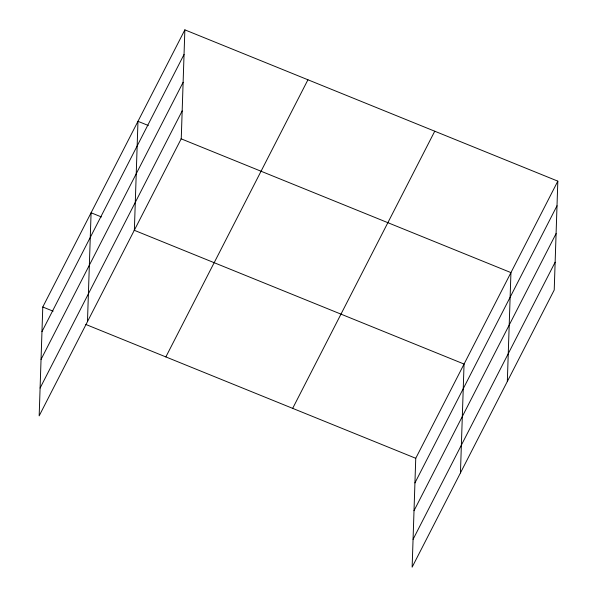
<?xml version="1.0" encoding="UTF-8"?>
<svg xmlns="http://www.w3.org/2000/svg" width="597" height="597" viewBox="0 0 597 597"><rect width="100%" height="100%" fill="white"/><g stroke="black" fill="none" stroke-linecap="round" stroke-linejoin="round"><path stroke-width="0.9" d="M184.861 29.85L42.783 306.992L39.171 415.855L181.249 138.713L184.861 29.85L557.829 181.145L554.217 290.008L412.139 567.15L415.751 458.287L557.829 181.145M87.475 321.626L91.087 212.763L101.415 216.957M134.362 230.166L137.974 121.31L148.302 125.497M460.444 472.921L464.056 364.058L134.124 230.226M507.331 381.461L510.942 272.605L181.01 138.765M41.969 331.626L184.04 54.484M41.044 359.424L183.122 82.274M40.096 388.057L182.167 110.915M165.862 356.924L307.94 79.774M292.672 408.363L434.75 131.221M414.937 482.921L557.008 205.778M414.012 510.719L556.091 233.576M413.064 539.352L555.135 262.21M42.783 306.992L53.111 311.186M85.819 324.455L415.751 458.287"/></g></svg>
